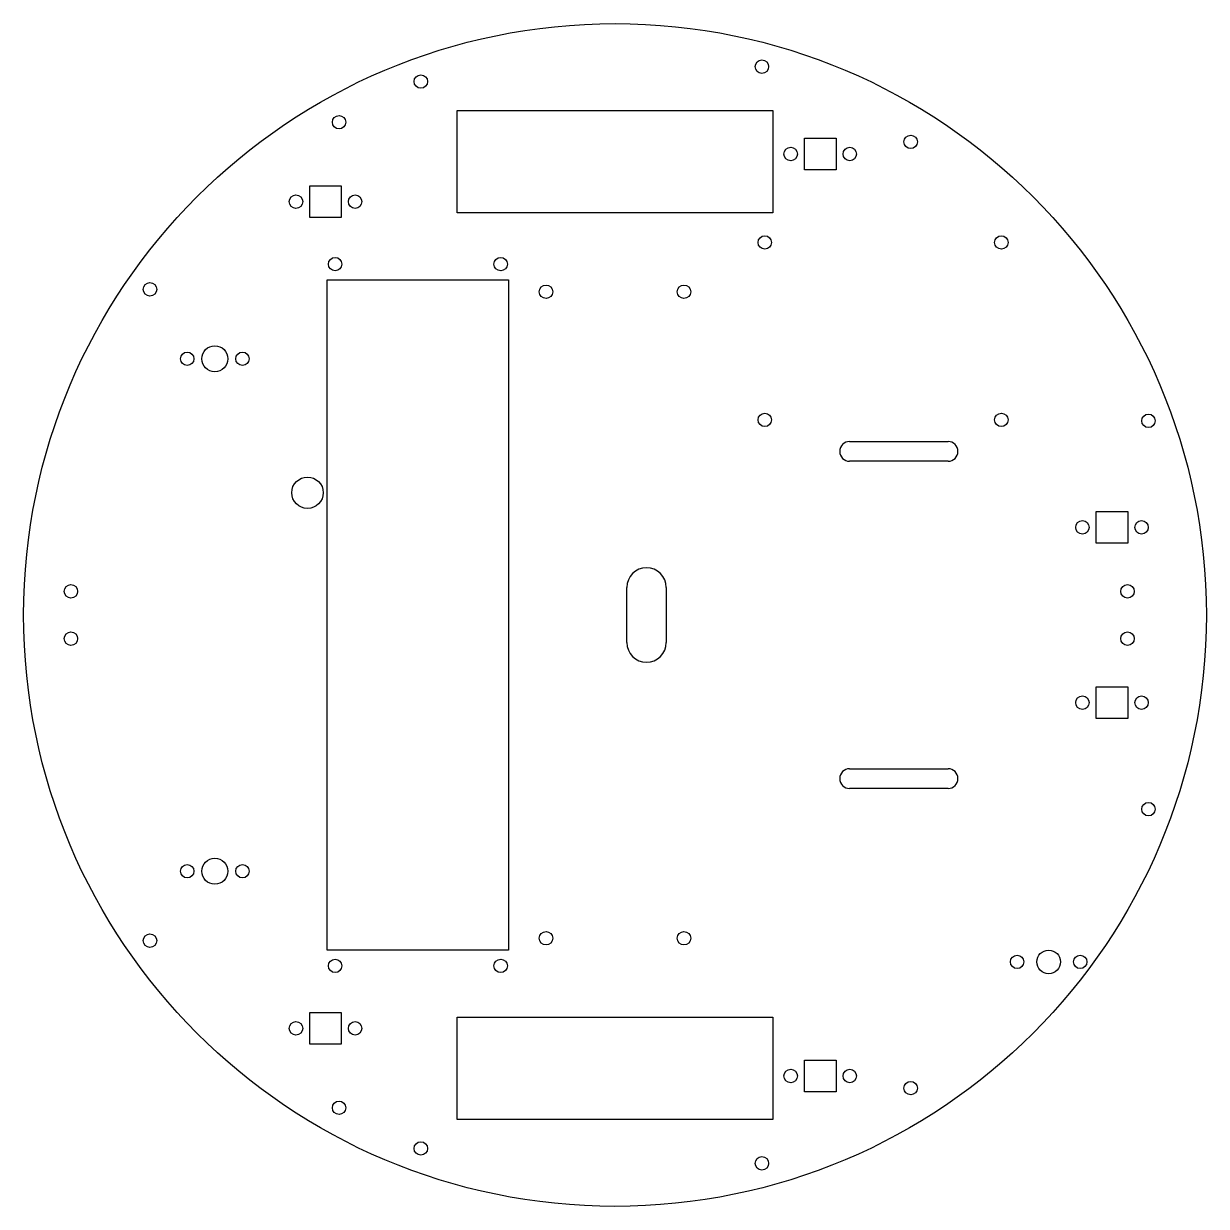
# Model space of a CAD drawing. Header units: millimetres. Extents: x -150 to 150, y -150 to 150.
import ezdxf

# ---------------------------------------------------------------- set-up
doc = ezdxf.new("R2010")
doc.units = ezdxf.units.MM

msp = doc.modelspace()

# ---------------------------------------------------------------- linework, layer by layer
for p, q in [((-40, 102), (-40, 128)), ((-40, 128), (40, 128)), ((40, 128), (40, 102)), ((48.06, 112.93), (48.06, 120.93)), ((48.06, 120.93), (56.06, 120.93)), ((56.06, 120.93), (56.06, 112.93)), ((56.06, 112.93), (48.06, 112.93)), ((-77.42, 100.85), (-77.42, 108.85)), ((-77.42, 108.85), (-69.42, 108.85)), ((-69.42, 108.85), (-69.42, 100.85)), ((40, 102), (-40, 102)), ((-69.42, 100.85), (-77.42, 100.85)), ((-73, -85), (-73, 85)), ((-73, 85), (-27, 85)), ((-27, 85), (-27, -85)), ((59.5, 44), (84.5, 44)), ((84.5, 39), (59.5, 39)), ((122.06, 18.23), (122.06, 26.23)), ((122.06, 26.23), (130.06, 26.23)), ((130.06, 26.23), (130.06, 18.23)), ((130.06, 18.23), (122.06, 18.23)), ((3, -7), (3, 7)), ((13, 7), (13, -7)), ((122.06, -26.23), (122.06, -18.23)), ((122.06, -18.23), (130.06, -18.23)), ((130.06, -18.23), (130.06, -26.23)), ((130.06, -26.23), (122.06, -26.23)), ((59.5, -39), (84.5, -39)), ((84.5, -44), (59.5, -44)), ((-27, -85), (-73, -85)), ((-77.42, -108.85), (-77.42, -100.85)), ((-77.42, -100.85), (-69.42, -100.85)), ((-69.42, -100.85), (-69.42, -108.85)), ((-40, -128), (-40, -102)), ((-40, -102), (40, -102)), ((40, -102), (40, -128)), ((-69.42, -108.85), (-77.42, -108.85)), ((48.06, -120.93), (48.06, -112.93)), ((48.06, -112.93), (56.06, -112.93)), ((56.06, -112.93), (56.06, -120.93)), ((56.06, -120.93), (48.06, -120.93)), ((40, -128), (-40, -128))]:
    msp.add_line(p, q)
for centre, radius in [((0, 0), 150), ((37.27, 139.09), 1.7), ((-49.25, 135.32), 1.7), ((-70, 125), 1.7), ((75, 120), 1.7), ((44.56, 116.93), 1.7), ((59.56, 116.93), 1.7), ((-80.92, 104.85), 1.7), ((-65.92, 104.85), 1.7), ((38, 94.5), 1.7), ((98, 94.5), 1.7), ((-71, 89), 1.7), ((-29, 89), 1.7), ((-117.96, 82.6), 1.7), ((-17.5, 82), 1.7), ((17.5, 82), 1.7), ((-108.5, 65), 1.7), ((-101.5, 65), 3.3), ((-94.5, 65), 1.7), ((38, 49.5), 1.7), ((98, 49.5), 1.7), ((135.32, 49.25), 1.7), ((-78, 31), 4), ((118.56, 22.23), 1.7), ((133.56, 22.23), 1.7), ((-138, 6), 1.7), ((130, 6), 1.7), ((-138, -6), 1.7), ((130, -6), 1.7), ((118.56, -22.23), 1.7), ((133.56, -22.23), 1.7), ((135.32, -49.25), 1.7), ((-101.5, -65), 3.3), ((-108.5, -65), 1.7), ((-94.5, -65), 1.7), ((-117.96, -82.6), 1.7), ((-17.5, -82), 1.7), ((17.5, -82), 1.7), ((102, -88), 1.7), ((110, -88), 3), ((118, -88), 1.7), ((-71, -89), 1.7), ((-29, -89), 1.7), ((-80.92, -104.85), 1.7), ((-65.92, -104.85), 1.7), ((44.56, -116.93), 1.7), ((59.56, -116.93), 1.7), ((75, -120), 1.7), ((-70, -125), 1.7), ((-49.25, -135.32), 1.7), ((37.27, -139.09), 1.7)]:
    msp.add_circle(centre, radius)
for centre, radius, start, end in [((59.5, 41.5), 2.5, -270, -90), ((84.5, 41.5), 2.5, -90, 90), ((8, 7), 5, -360, -180), ((8, -7), 5, -180, 0), ((59.5, -41.5), 2.5, -270, -90), ((84.5, -41.5), 2.5, -90, 90)]:
    msp.add_arc(centre, radius, start, end)

doc.saveas('drawing.dxf')
